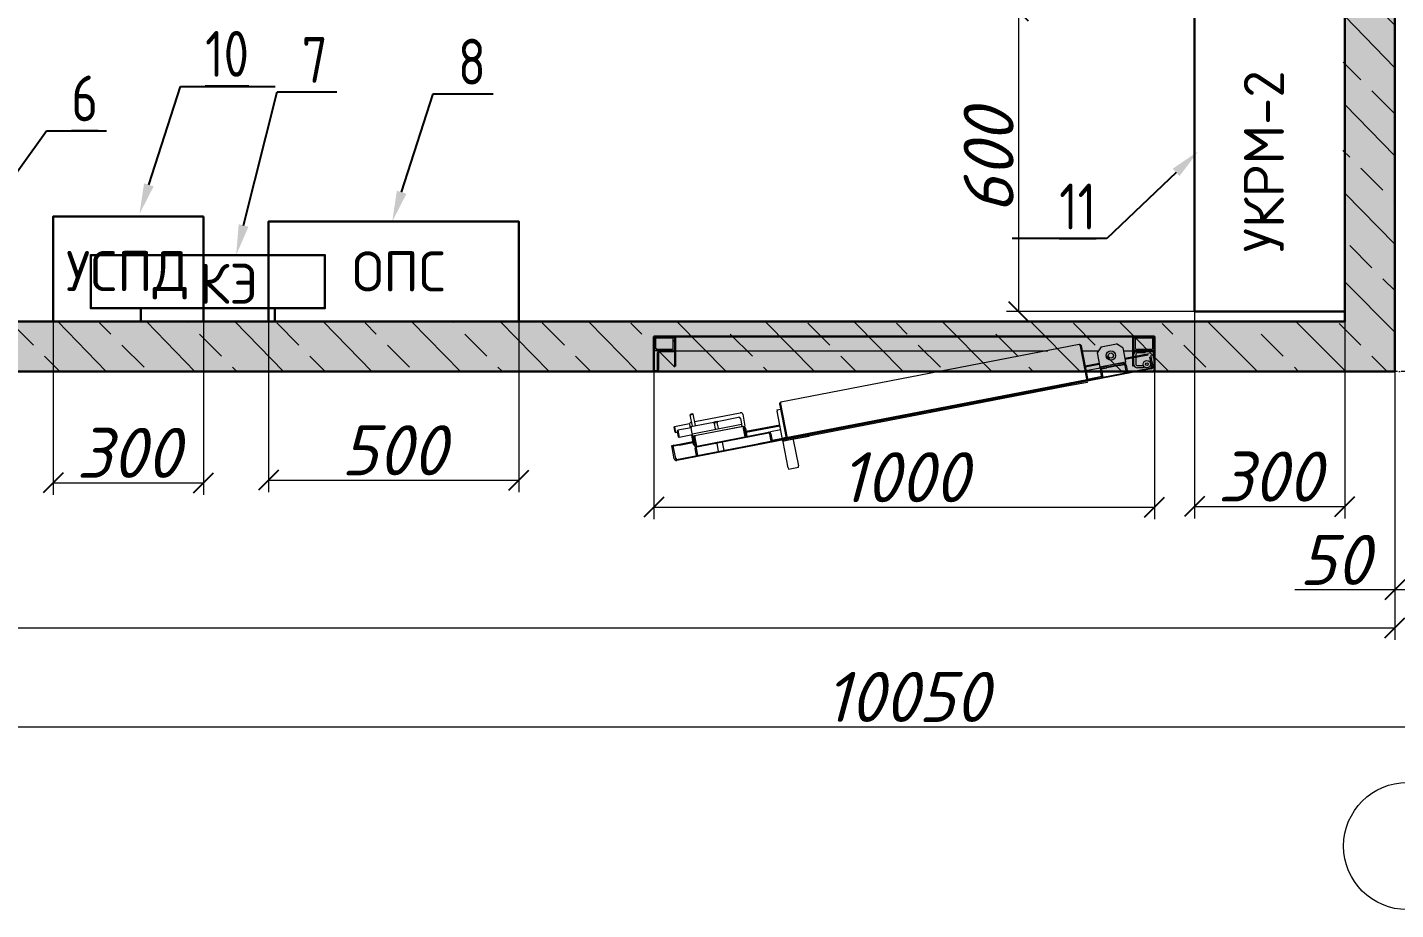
# Model space of a CAD drawing. Header units: millimetres. Extents: x 18305 to 53696, y 2146 to 15344.
# Drawn here: x 31111 to 33845, y 8525 to 10288 of the extents above; entities that cross this region are included whole.
import ezdxf
from ezdxf import colors
from ezdxf.entities.mleader import LeaderData, LeaderLine
from ezdxf.math import Vec2, Vec3

# ---------------------------------------------------------------- set-up
doc = ezdxf.new("R2010")
doc.units = ezdxf.units.MM
for name, pattern in [('DASHDOT2', [0.5, 0.25, -0.125, 0, -0.125]), ('K5LT_THIN', [0]), ('Сплошная', [0])]:
    doc.linetypes.add(name, pattern=pattern)
doc.layers.add('R', color=1, linetype='Continuous', true_color=0xff0000)
doc.layers.add('WELDING', color=7, linetype='Continuous', true_color=0xffffff)
doc.layers.add('НОЛЬ', color=7, linetype='Continuous')
doc.styles.get("Standard").update_dxf_attribs({"font": 'cs_gost2304a.shx'})
doc.styles.add('ГОСТ-100', font='isocpeur.ttf', dxfattribs={"height": 100})
doc.styles.add('ГОСТ-80', font='isocpeur.ttf', dxfattribs={"height": 80})
doc.styles.add('ИСО курсив', font='isocpeui.ttf')
doc.dimstyles.new('ГОСТ-80', dxfattribs={"dimtxt": 80, "dimasz": 40, "dimexe": 24, "dimexo": 1, "dimgap": 10, "dimtad": 1, "dimdec": 0, "dimtxsty": 'ГОСТ-80', "dimblk": 'OBLIQUE', "dimcen": 2.5, "dimclrd": 251, "dimclre": 251, "dimclrt": 251, "dimadec": 0, "dimazin": 0, "dimtfac": 1, "dimtdec": 0, "dimtmove": 0, "dimatfit": 3, "dimfxl": 250, "dimlwd": 9, "dimlwe": 9, "dimarcsym": 2})

# ---------------------------------------------------------------- blocks, each defined once
blk = doc.blocks.new('*U887')
at = {"lineweight": 18}
h = blk.add_hatch(dxfattribs=at)
h.set_pattern_fill('ANSI33', scale=500)
h.set_pattern_definition([(45, (-270421877.2363863, -182955272.1720382), (-88.38834764831844, 88.38834764831844), []), (45, (-270421788.8480388, -182955272.1720382), (-88.38834764831844, 88.38834764831844), [62.5, -31.25])])
h.paths.add_polyline_path([(0, 6000), (0, 0), (2500, 0), (2500, 6000)])
h.paths.add_polyline_path([(2400, 5900), (2400, 100), (100, 100), (100, 5900)], flags=16)
h = blk.add_hatch(dxfattribs=at)
h.set_pattern_fill('AR-CONC', scale=30)
h.set_pattern_definition([(49.99999999999999, (-270421877.2363863, -182955272.1720382), (215.178054780226, -18.82564049477853), [22.5, -247.5]), (355, (-270421877.2363863, -182955272.1720382), (-41.6254000839, 225.6576401100035), [18, -198]), (100.45144446, (-270421859.304882, -182955273.7408414), (173.5526540181336, 206.8319972905888), [19.12205759999996, -210.3426335999997]), (46.18420000000001, (-270421877.2363863, -182955212.1720382), (320.1723992014717, -49.65578423792296), [33.75, -371.25]), (96.63563549, (-270421850.5553628, -182955216.3100303), (280.3985837022685, 292.2355802323651), [28.6831026, -315.5141279999999]), (351.1841639899999, (-270421877.2363863, -182955212.1720382), (280.3985835164319, 292.2355800809971), [27, -297.0000003]), (21, (-270421847.2363863, -182955227.1720382), (179.0721156355385, -120.7856671996016), [22.5, -247.5]), (326.0000000000001, (-270421847.2363863, -182955227.1720382), (72.99459957647451, 217.5450135140559), [18, -198]), (71.45144474, (-270421832.3137101, -182955237.2375104), (252.0667130189913, 96.75934584190615), [19.122057, -210.3426336]), (37.50000000000001, (-270421877.2363863, -182955272.1720382), (3.647956595187201, 99.86815614939344), [0, -195.6, 0, -201, 0, -198.75]), (7.499999999999999, (-270421877.2363863, -182955272.1720382), (78.92086123264458, 118.3235135647081), [0, -114.6, 0, -191.1, 0, -75.75]), (327.5, (-270421944.1363863, -182955272.1720382), (160.1467308517227, -6.766461520313927), [0, -75, 0, -234, 0, -310.5]), (317.5, (-270421974.1363863, -182955272.1720382), (174.9558508027159, 30.03149469969532), [0, -97.5, 0, -155.4, 0, -220.5])])
h.paths.add_polyline_path([(1.13686837721616e-13, 6000), (0, 9.094947017729282e-13), (2500, -9.094947017729282e-13), (2500, 6000)])
h.paths.add_polyline_path([(2400, 5900), (2400, 100), (100, 100), (100, 5900)], flags=16)
at = {"color": 7, "lineweight": 30}
for points in [[(0, 6000), (2500, 6000), (2500, 0), (0, 0)], [(100, 5900), (2400, 5900), (2400, 100), (100, 100)]]:
    blk.add_lwpolyline(points, close=True, dxfattribs=at)
blk = doc.blocks.new('дверь_1000')
at = {"lineweight": 30, "true_color": 0xffffff}
h = blk.add_hatch(color=7, dxfattribs=at)
h.dxf.hatch_style = 1
h.paths.add_polyline_path([(1000.000000119209, 0), (0, 0), (0, 70.00000065565109), (1000.000000119209, 70.00000065565109)])
at = {"color": 7, "lineweight": 30}
blk.add_lwpolyline([(1000.000000119209, 0), (0, 0), (0, 70.00000065565109), (1000.000000119209, 70.00000065565109)], close=True, dxfattribs=at)
at = {"layer": 'R', "color": 7, "linetype": 'K5LT_THIN', "lineweight": 18}
for p, q in [((6.566543459892273, 64.87331026792526), (954.4053789377213, 247.7587434351444)), ((958.3431656956673, 246.3967792093754), (6.961242318153381, 62.82770752906799)), ((731.4365770816803, 265.207085609436), (710.980549633503, 261.2600966393948)), ((710.980549633503, 261.2600966393948), (711.5001762509346, 258.5670322179794)), ((721.5749559998512, 206.3525535166264), (711.5001762509346, 258.5670322179794)), ((731.9562035799026, 262.514021217823), (731.4365770816803, 265.207085609436)), ((731.9562035799026, 262.514021217823), (742.0309833884239, 210.29954251647)), ((770.7850185036659, 193.2333697080612), (913.9772101044655, 220.8622924983501)), ((914.3719090223312, 218.8166897594929), (771.1797174215317, 191.1877669692039)), ((863.3485423922539, 211.0934948027134), (860.1909511089325, 227.4583166837692)), ((874.5993574261665, 213.2643387317657), (871.4417662620544, 229.6291606128216)), ((892.4181768894196, 233.6765575110912), (891.3045005202293, 235.5834335684776)), ((912.8652216792107, 237.6218132972717), (914.9108244776726, 238.0165121853352)), ((915.6281139850616, 223.3025941252708), (912.8652216792107, 237.6218132972717)), ((915.2726039290428, 236.1415204107761), (913.3657278418541, 235.0278440713882)), ((914.9710521697998, 218.9322943985462), (914.3719090223312, 218.8166897594929)), ((914.9108244776726, 238.0165121853352), (917.6737166643143, 223.6972930431366)), ((918.1286432743073, 202.5674724578857), (914.9710521697998, 218.9322943985462)), ((916.4175117611885, 219.2113886475563), (918.4631145000458, 219.6060875654221)), ((919.5751029253006, 202.8465667366982), (916.4175117611885, 219.2113886475563)), ((918.4631145000458, 219.6060875654221), (921.6207056641579, 203.2412656247616)), ((948.6803484559059, 216.949461132288), (959.9311634302139, 219.1203050911427)), ((954.800077855587, 245.7131406664848), (955.1947767138481, 243.6675379276276)), ((955.1947767138481, 243.6675379276276), (957.2403794527054, 244.062236815691)), ((961.5820673108101, 221.5606067180634), (957.2403794527054, 244.062236815691)), ((959.2859821915627, 244.4569357037544), (963.6276700496674, 221.9553056061268)), ((964.0223689079285, 219.9097028970718), (963.4742513298988, 219.8039436042309)), ((963.6251377463341, 220.3634971082211), (963.9236941933632, 220.4211035966873)), ((963.9236941933632, 220.4211035966873), (963.6276700496674, 221.9553056061268)), ((964.0223689079285, 219.9097028970718), (963.9236941933632, 220.4211035966873)), ((964.0223689079285, 219.9097028970718), (964.4170678257942, 217.8641001582146)), ((134.8837364315987, 87.51034328341484), (791.377569258213, 214.1807797253132)), ((763.8322460055351, 207.2745917737484), (135.1797605752945, 85.97614124417305)), ((174.9340703487396, 99.48157197237015), (742.2907966375351, 208.9530103206635)), ((731.0399816036224, 206.7821663916111), (690.1279268860817, 198.8881884813309)), ((690.1279268860817, 198.8881884813309), (690.5226258039474, 196.8425857424736)), ((690.1279268860817, 198.8881884813309), (690.5226258039474, 196.8425857424736)), ((720.517251253128, 200.5082866251469), (719.4035749435425, 202.4151627123356)), ((721.8347693681717, 205.0060213506222), (721.5749559998512, 206.3525535166264)), ((742.2907966375351, 208.9530103206635), (731.0399816036224, 206.7821663916111)), ((731.0399816036224, 206.7821663916111), (731.4346805214882, 204.7365636229515)), ((733.8026591539383, 203.0717051029205), (734.0986833572388, 201.5375030636787)), ((747.0973951816559, 134.5579681098461), (733.8749821782112, 203.0856598317623)), ((734.0986833572388, 201.5375030636787), (734.39470744133, 200.0033009946346)), ((734.269681096077, 201.0400570631027), (734.197358071804, 201.0261023640633)), ((747.0250722169876, 134.5440133810043), (734.39470744133, 200.0033009946346)), ((735.409184217453, 203.3816840052605), (748.6315972208977, 134.8539923131466)), ((763.8322460055351, 207.2745917737484), (735.7052083611488, 201.8474819362164)), ((743.4748933315277, 202.816202133894), (735.8038830757141, 201.3360812366009)), ((742.0309833884239, 210.29954251647), (742.2907966375351, 208.9530103206635)), ((742.2907966375351, 208.9530103206635), (742.6854955554008, 206.9074076116085)), ((743.3762186169624, 203.3276028037071), (743.4748933315277, 202.816202133894)), ((743.4748933315277, 202.816202133894), (743.7347066998482, 201.4696699380875)), ((743.7347066998482, 201.4696699380875), (753.8094864487648, 149.2551912367344)), ((763.5362218618393, 208.8087938129902), (765.5818245410919, 209.2034927010536)), ((766.2991141080856, 194.4895746707916), (763.5362218618393, 208.8087938129902)), ((765.5818245410919, 209.2034927010536), (768.3447168469429, 194.8842735290527)), ((766.2991141080856, 194.4895746707916), (767.0885118842125, 190.3983691930771)), ((777.6802590489388, 211.5378847420216), (776.5665827393532, 213.4447608590126)), ((817.2949660420418, 183.1116219162941), (814.1373749375343, 199.4764437973499)), ((819.340568780899, 183.5063208043575), (816.182977616787, 199.8711427152157)), ((817.629437148571, 200.1502369642258), (820.7870283126831, 183.7854150831699)), ((819.2082327604294, 191.9678260087967), (817.7617732286453, 191.6887317597866)), ((822.1755693554878, 179.8098142445087), (918.3188979625702, 198.3606624007225)), ((824.2211720347404, 180.2045131325722), (922.4101034998894, 199.1500601768494)), ((825.010569870472, 176.1133076250553), (923.1995012760162, 195.0588546693325)), ((876.8425937891006, 213.6971710026264), (871.4172345399857, 210.5285885035992)), ((917.9963073134422, 211.0289776921272), (916.5498477816582, 210.7498834431171)), ((918.391006231308, 208.98337495327), (916.9445466399193, 208.7042807042599)), ((921.2981150746346, 215.909580975771), (919.2525122761726, 215.5148820579052)), ((919.5751029253006, 202.8465667366982), (921.6207056641579, 203.2412656247616)), ((924.9490798711777, 196.98775562644), (921.2981150746346, 215.909580975771)), ((922.4101034998894, 199.1500601768494), (921.6207056641579, 203.2412656247616)), ((948.6803484559059, 216.949461132288), (922.0875128507614, 211.8183754682541)), ((922.4101034998894, 199.1500601768494), (923.1995012760162, 195.0588546693325)), ((949.075047314167, 214.9038583934307), (922.4822117686272, 209.7727727293968)), ((922.9034770727158, 196.5930567383766), (949.4963126778603, 201.7241424024105)), ((923.1995012760162, 195.0588546693325), (923.4955254197121, 193.524652659893)), ((923.4955254197121, 193.524652659893), (925.5676946043968, 182.7852382659912)), ((949.075047314167, 214.9038583934307), (948.6803484559059, 216.949461132288)), ((960.3258623480797, 217.0747023522854), (949.075047314167, 214.9038583934307)), ((952.2592049837112, 187.4049232304096), (949.4963126778603, 201.7241424024105)), ((950.7164634466171, 200.8986904919147), (949.4963126778603, 201.7241424024105)), ((950.7164634466171, 200.8986904919147), (953.0846568346024, 188.6250740587711)), ((956.6824886798859, 191.9714752733707), (952.591283261776, 191.1820774972439)), ((959.0506820678711, 179.6978588700294), (956.6824886798859, 191.9714752733707)), ((957.902639567852, 191.146023362875), (956.6824886798859, 191.9714752733707)), ((964.4170678257942, 217.8641001582146), (960.3258623480797, 217.0747023522854)), ((746.6324846148491, 186.4513802230358), (767.0885118842125, 190.3983691930771)), ((815.7161704301834, 191.2940328419209), (748.2112801074982, 178.2689692676067)), ((816.1108693480492, 189.2484301030636), (748.6059790253639, 176.2233665287495)), ((819.340568780899, 183.5063208043575), (817.2949660420418, 183.1116219162941)), ((822.1755693554878, 179.8098142445087), (818.0843638181686, 179.0204164385796)), ((822.6234011650085, 155.495984941721), (818.0843638181686, 179.0204164385796)), ((819.6029316782951, 189.9222232699394), (818.1564720869064, 189.643128991127)), ((825.010569870472, 176.1133076250553), (824.2211720347404, 180.2045131325722)), ((825.3065940737724, 174.5791055858135), (825.010569870472, 176.1133076250553)), ((827.3787632584572, 163.839691221714), (825.3065940737724, 174.5791055858135)), ((918.5333262681961, 169.7582781910896), (827.50400441885, 152.1941772699356)), ((873.9968731999397, 169.6520123183727), (831.0392156839371, 161.3633354902267)), ((871.0366314053535, 184.9940328299999), (871.3326556682587, 183.4598307609558)), ((871.3326556682587, 183.4598307609558), (873.4048248529434, 172.7204164266586)), ((873.9968731999397, 169.6520123183727), (873.4048248529434, 172.7204164266586)), ((873.503499507904, 172.2090157270432), (879.6403077840805, 173.3931124210358)), ((873.9968731999397, 169.6520123183727), (880.1336814165115, 170.836108982563)), ((877.4694638252258, 184.6439274847507), (877.17343968153, 186.1781295239925)), ((879.5416330099106, 173.9045131206512), (877.4694638252258, 184.6439274847507)), ((879.5416330099106, 173.9045131206512), (880.1336814165115, 170.836108982563)), ((926.1597430109978, 179.7168341577053), (880.1336814165115, 170.836108982563)), ((916.9545306563377, 177.9406891167164), (921.2962185144424, 155.4390590190887)), ((923.0913388729095, 179.124785810709), (927.4330267906189, 156.6231557130814)), ((925.6929358243942, 171.1397243440151), (924.6701344847679, 170.9423748850822)), ((926.1597430109978, 179.7168341577053), (925.5676946043968, 182.7852382659912)), ((925.6663693785667, 182.2738375961781), (952.2592049837112, 187.4049232304096)), ((928.9947434663773, 176.0203275978565), (927.711972117424, 182.6685364842415)), ((959.0506820678711, 179.6978588700294), (928.8413247466087, 173.8689656257629)), ((953.0846568346024, 188.6250740587711), (952.2592049837112, 187.4049232304096)), ((957.902639567852, 191.146023362875), (959.8761340379715, 180.9180096685886)), ((959.8761340379715, 180.9180096685886), (959.0506820678711, 179.6978588700294)), ((745.1239007115364, 144.7859818339348), (745.0515777468681, 144.772027105093)), ((754.3291130065918, 146.5621268451214), (746.6581028103828, 145.0820059478283)), ((754.3291130065918, 146.5621268451214), (753.8094864487648, 149.2551912367344)), ((927.4330267906189, 156.6231557130814), (921.2962185144424, 155.4390590190887)), ((922.5163694024086, 154.613607108593), (921.2962185144424, 155.4390590190887)), ((922.5163694024086, 154.613607108593), (926.6075747609138, 155.4030049145222)), ((926.6075747609138, 155.4030049145222), (927.4330267906189, 156.6231557130814)), ((150.2323998808861, 16.21027168631554), (746.1552414894104, 131.1935398280621)), ((746.0829184651375, 131.1795851290226), (746.1552414894104, 131.1935398280621)), ((746.1545832157135, 131.1969510614872), (746.1552414894104, 131.1935398280621)), ((105.4461978673935, 80.2390525341034), (133.5732355713844, 85.66616234183311)), ((146.4996244907379, 18.67267268896103), (133.277211368084, 87.20036441087723)), ((134.0220156311989, 91.58759406208992), (174.9340703487396, 99.48157197237015)), ((134.0220156311989, 91.58759406208992), (134.4167145490646, 89.54199132323265)), ((148.0338264107704, 18.96869686245918), (134.8114134669304, 87.49638855457306)), ((135.1797605752945, 85.97614124417305), (134.8837364315987, 87.51034328341484)), ((135.1797605752945, 85.97614124417305), (135.4757847189903, 84.44193920493126)), ((135.4757847189903, 84.44193920493126), (148.1061494350433, 18.98265159130096)), ((146.827662229538, 89.8149228990078), (145.7139858007431, 91.72179898619652)), ((175.3287692666054, 97.4359692633152), (174.9340703487396, 99.48157197237015)), ((174.9340703487396, 99.48157197237015), (175.3287692666054, 97.4359692633152)), ((7.01437520980835, 40.5594809949398), (3.264735758304596, 59.99270701408386)), ((5.310338497161865, 60.38740587234497), (7.35594117641449, 60.7821047604084)), ((5.310338497161865, 60.38740587234497), (9.059978008270264, 40.95417988300323)), ((7.35594117641449, 60.7821047604084), (6.961242318153381, 62.82770752906799)), ((21.875, 62.70833396911621), (33.33333331346512, 62.70833396911621)), ((21.875, 58.54166731238365), (21.875, 62.70833396911621)), ((21.875, 58.54166731238365), (33.33333331346512, 58.54166731238365)), ((32.08974438905716, 67.67625015974045), (30.97606807947159, 69.58312621712685)), ((35.20566546916962, 58.09729611873627), (34.66249418258667, 57.63117074966431)), ((41.66666668653488, 0), (41.66666668653488, 59.58333396911621)), ((41.66666668653488, 59.58333396911621), (43.22916668653488, 59.58333396911621)), ((43.22916668653488, 59.58333396911621), (43.22916668653488, 0)), ((54.01010531187057, 71.90578216314316), (56.05570805072784, 72.30048105120659)), ((56.77299755811691, 57.5865630209446), (54.01010531187057, 71.90578216314316)), ((56.05570805072784, 72.30048105120659), (58.81860029697418, 57.98126190900803)), ((109.2945120930672, 60.29442584514618), (58.15444368124008, 50.42695340514183)), ((59.200703561306, 55.94418030977249), (59.19178634881973, 57.72879546880722)), ((61.2589019536972, 56.33035805821419), (64.22879558801651, 56.90339878201485)), ((64.62349450588226, 54.85779610276222), (61.65360081195831, 54.2847552895546)), ((70.56262469291687, 58.12551063299179), (64.22879558801651, 56.90339878201485)), ((64.22879558801651, 56.90339878201485), (64.62349450588226, 54.85779610276222)), ((64.62349450588226, 54.85779610276222), (70.95732361078262, 56.07990795373917)), ((70.56262469291687, 58.12551063299179), (94.91283667087555, 62.82388228178024)), ((70.95732361078262, 56.07990795373917), (70.56262469291687, 58.12551063299179)), ((95.30753552913666, 60.77827951312065), (70.95732361078262, 56.07990795373917)), ((82.94037598371506, 58.39203700423241), (82.92978429794312, 60.51175320148468)), ((101.2466657757759, 64.04599410295486), (94.91283667087555, 62.82388228178024)), ((94.91283667087555, 62.82388228178024), (95.30753552913666, 60.77827951312065)), ((95.30753552913666, 60.77827951312065), (101.641364634037, 62.0003913640976)), ((101.2466657757759, 64.04599410295486), (104.2165594100952, 64.61903488636017)), ((101.641364634037, 62.0003913640976), (101.2466657757759, 64.04599410295486)), ((104.611258327961, 62.5734321475029), (101.641364634037, 62.0003913640976)), ((103.1045709848404, 81.37855568528175), (105.1501737236977, 81.77325457334518)), ((105.8674632906914, 67.05933651328087), (103.1045709848404, 81.37855568528175)), ((103.8717533946037, 77.40248575806618), (103.8511663079262, 81.52261117100716)), ((103.9464908838272, 62.44516530632973), (103.9358992576599, 64.564881503582)), ((104.611258327961, 62.5734321475029), (108.7024638652802, 63.36282995343208)), ((105.1501737236977, 81.77325457334518), (107.9130660295486, 67.4540354013443)), ((108.7024638652802, 63.36282995343208), (107.9130660295486, 67.4540354013443)), ((108.7024638652802, 63.36282995343208), (136.8295014500618, 68.78993973135948)), ((108.7024638652802, 63.36282995343208), (109.2945120930672, 60.29442584514618)), ((109.8865604996681, 57.22602170705795), (109.2945120930672, 60.29442584514618)), ((114.6229472756386, 32.67878887057304), (109.8865604996681, 57.22602170705795)), ((138.4082970619202, 60.60752880573273), (110.2812593579292, 55.18041899800301)), ((138.8029959797859, 58.56192609667778), (110.675958275795, 53.13481622934341)), ((138.3637035489082, 69.08596393465996), (138.4360265135765, 69.09991866350174)), ((140.0148220658302, 60.91750770807266), (139.942499101162, 60.90355297923088)), ((140.4095209240913, 58.87190496921539), (140.3371979594231, 58.85795024037361)), ((993.7462790608406, 70.00000065565109), (429.0079874396324, 70.00000065565109)), ((956.7708334326744, 59.58333396911621), (958.3333334326744, 59.58333396911621)), ((956.7708334326744, 0), (956.7708334326744, 59.58333396911621)), ((958.3333334326744, 59.58333396911621), (958.3333334326744, 0)), ((990.6250001192093, 32.50000065565109), (990.6250001192093, 65.83333396911621)), ((992.7083334326744, 65.83333396911621), (992.7083334326744, 32.50000065565109)), ((994.7916668057442, 70.00000065565109), (1000.000000119209, 70.00000065565109)), ((1000.000000119209, 67.91666731238365), (994.7916668057442, 67.91666731238365)), ((1000.000000119209, 0), (1000.000000119209, 67.91666731238365)), ((0, 32.50000065565109), (0, 44.82161459326744)), ((0, 44.82161459326744), (0, 0)), ((4.166666686534882, 28.33333396911621), (0, 28.33333396911621)), ((2.083333313465118, 43.60156190395355), (2.083333313465118, 32.50000065565109)), ((4.166666686534882, 30.41666731238365), (36.45833331346512, 30.41666731238365)), ((36.45833331346512, 28.33333396911621), (4.166666686534882, 28.33333396911621)), ((4.6875, 28.33333396911621), (36.97916668653488, 28.33333396911621)), ((9.059978008270264, 40.95417988300323), (7.01437520980835, 40.5594809949398)), ((7.606423616409302, 37.4910768866539), (7.01437520980835, 40.5594809949398)), ((59.53588980436325, 43.26734381914139), (10.77329224348068, 33.85860425233841)), ((59.1411908864975, 45.31294655799866), (12.81487590074539, 36.37428751587868)), ((18.75, 32.50000065565109), (18.75, 30.41666731238365)), ((18.75, 32.50000065565109), (33.33333331346512, 32.50000065565109)), ((21.36571323871613, 30.41666731238365), (22.56852632761002, 28.33333396911621)), ((36.45833331346512, 30.41666731238365), (36.45833331346512, 28.33333396911621)), ((41.66666668653488, 28.33333396911621), (36.97916668653488, 28.33333396911621)), ((37.5, 36.66666731238365), (37.5, 54.37500065565109)), ((62.41740596294403, 28.33333396911621), (43.22916668653488, 28.33333396911621)), ((57.56239539384842, 53.49535751342773), (61.65360081195831, 54.2847552895546)), ((57.56239539384842, 53.49535751342773), (58.15444368124008, 50.42695340514183)), ((58.74649202823639, 47.35854929685593), (58.15444368124008, 50.42695340514183)), ((63.48287880420685, 22.81131646037102), (58.74649202823639, 47.35854929685593)), ((106.3684281110764, 20.47728070616722), (114.6229472756386, 32.67878887057304)), ((144.6356005072594, 28.33333396911621), (111.6831761598587, 28.33333396911621)), ((956.7708334326744, 28.33333396911621), (213.0624955892563, 28.33333396911621)), ((958.3333334326744, 30.41666731238365), (988.5416668057442, 30.41666731238365)), ((958.3333334326744, 28.33333396911621), (958.3333334326744, 30.41666731238365)), ((988.5416668057442, 28.33333396911621), (958.3333334326744, 28.33333396911621)), ((963.0208334326744, 28.33333396911621), (995.3125001192093, 28.33333396911621)), ((981.7708334326744, 30.41666731238365), (979.6875001192093, 28.33333396911621)), ((992.7083334326744, 41.35416731238365), (990.6250001192093, 39.27083396911621)), ((0, 0), (0, 23.64583396911621)), ((0, 10.18023481965065), (3.125, 7.05523481965065)), ((4.6875, 0), (0, 0)), ((1000.000000119209, 0), (0, 0)), ((3.125, 23.64583396911621), (3.125, 0)), ((36.97916668653488, 25.20833396911621), (4.6875, 25.20833396911621)), ((4.6875, 3.125), (36.97916668653488, 3.125)), ((36.97916668653488, 0), (4.6875, 0)), ((7.055234789848328, 3.125), (10.18023478984833, 0)), ((41.66666668653488, 0), (36.97916668653488, 0)), ((38.54166668653488, 0), (38.54166668653488, 23.64583396911621)), ((41.66666668653488, 23.64583396911621), (41.66666668653488, 0)), ((43.22916668653488, 14.39506524801254), (41.66666668653488, 12.83256524801254)), ((43.22916668653488, 0), (41.66666668653488, 0)), ((63.48287880420685, 22.81131646037102), (75.68438696861267, 14.55679726600647)), ((106.3684281110764, 20.47728070616722), (75.68438696861267, 14.55679726600647)), ((150.1594187021255, 16.19972813129425), (150.1600769162178, 16.19631695747375)), ((150.1600769162178, 16.19631695747375), (150.2323998808861, 16.21027168631554)), ((956.7708334326744, 24.47816532850266), (958.3333334326744, 21.77183595299721)), ((958.3333334326744, 0), (956.7708334326744, 0)), ((958.3333334326744, 0), (958.3333334326744, 23.64583396911621)), ((961.4583334326744, 9.060344576835632), (958.3333334326744, 7.256125032901764)), ((963.0208334326744, 0), (958.3333334326744, 0)), ((961.4583334326744, 23.64583396911621), (961.4583334326744, 0)), ((995.3125001192093, 25.20833396911621), (963.0208334326744, 25.20833396911621)), ((963.0208334326744, 3.125), (995.3125001192093, 3.125)), ((995.3125001192093, 0), (963.0208334326744, 0)), ((1000.000000119209, 0), (995.3125001192093, 0)), ((996.8750001192093, 0), (996.8750001192093, 23.64583396911621)), ((1000.000000119209, 17.97905349731445), (996.8750001192093, 16.17483392357826)), ((1000.000000119209, 23.64583396911621), (1000.000000119209, 0))]:
    blk.add_line(p, q, dxfattribs=at)
for centre, radius in [((15.28692156076431, 55.41666731238365), 7.29166666757347), ((15.28692156076431, 55.41666731238365), 2.604166666990525), ((87.07941854000092, 37.97306632995605), 9.37500000116998), ((87.07941854000092, 37.97306632995605), 5.208333333976928)]:
    blk.add_circle(centre, radius, dxfattribs=at)
for centre, radius, start, end in [((955.1947767138481, 243.6675379276276), 4.166666667193816, 10.92100836215316, 100.9210066855307), ((913.5825112462044, 222.9078952074051), 2.083333333596908, 280.9210066855307, 10.92100836215316), ((913.5825112462044, 222.9078952074051), 4.166666667186375, 280.9210066855307, 10.92100836215316), ((955.1947767138481, 243.6675379276276), 2.083333333589466, 10.92100836215316, 100.9210066855307), ((959.5364645719528, 221.1659078001976), 2.083333333596908, 280.9210066855307, 10.92100836215316), ((959.5364645719528, 221.1659078001976), 4.166666667186375, 280.9210066855307, 10.92100836215316), ((734.4670305252075, 200.0172556936741), 3.125000000395362, 100.9210066855307, 102.2716060340357), ((734.4670305252075, 200.0172556936741), 1.562500000191609, 100.9210066855307, 103.6229590044809), ((770.3903196454048, 195.2789724469185), 4.166666667193816, 190.9210083621531, 280.9210066855307), ((770.3903196454048, 195.2789724469185), 2.083333333589466, 190.9210083621531, 280.9210066855307), ((924.9035380482674, 175.2309297919273), 4.166666667186375, 280.9210066855307, 10.92100836215316), ((826.7146066427231, 156.2853827476501), 4.166666667193816, 190.9210083621531, 280.9210066855307), ((830.4471673369408, 164.4317395687103), 3.12500000038792, 190.9210083621531, 280.9210066855307), ((745.5631931424141, 134.2619439661503), 1.562500000179252, 350.5798979399076, 10.92100836215316), ((135.4034617543221, 84.42798447608948), 3.125000000385031, 99.57040724478507, 100.9210066855307), ((135.4034617543221, 84.42798447608948), 1.562500000197226, 98.21905893207656, 100.9210066855307), ((7.35594117641449, 60.7821047604084), 4.166666667186375, 100.9210066855307, 190.9210083621531), ((7.35594117641449, 60.7821047604084), 2.083333333596908, 100.9210066855307, 190.9210083621531), ((33.33333331346512, 54.37500065565109), 8.333333334369666, 0, 90), ((33.33333331346512, 54.37500065565109), 4.166666667184833, 0, 90), ((60.86420303583145, 58.37596082687378), 4.166666667193816, 190.9210083621531, 280.9210066855307), ((60.86420303583145, 58.37596082687378), 2.083333333589466, 190.9210083621531, 280.9210066855307), ((103.8218605518341, 66.66463759541512), 2.083333333596908, 280.9210066855307, 10.92100836215316), ((103.8218605518341, 66.66463759541512), 4.166666667186375, 280.9210066855307, 10.92100836215316), ((994.7916668057442, 65.83333396911621), 4.166666667184833, 90, 180), ((994.7916668057442, 65.83333396911621), 2.083333333592416, 90, 180), ((-2.083333313465118, 43.60156190395355), 4.166666667184833, 0, 60.70863917295093), ((4.166666686534882, 32.50000065565109), 4.166666667184833, 180, 270), ((4.6875, 23.64583396911621), 4.687500000582937, 90, 180), ((4.166666686534882, 32.50000065565109), 2.083333333592416, 180, 270), ((33.33333331346512, 36.66666731238365), 4.166666667184833, 270, 0), ((33.33333331346512, 36.66666731238365), 8.33333333437551, 292.0243128237357, 0), ((36.97916668653488, 23.64583396911621), 4.687500000582937, 0, 90), ((963.0208334326744, 23.64583396911621), 4.687500000582937, 90, 180), ((988.5416668057442, 32.50000065565109), 2.083333333592416, 270, 0), ((988.5416668057442, 32.50000065565109), 4.166666667184833, 270, 0), ((995.3125001192093, 23.64583396911621), 4.687500000582937, 0, 90), ((4.6875, 4.6875), 4.687500000582937, 180, 270), ((4.6875, 23.64583396911621), 1.562500000194313, 90, 180), ((4.6875, 4.6875), 1.562500000194313, 180, 270), ((36.97916668653488, 23.64583396911621), 1.562500000194313, 0, 90), ((36.97916668653488, 4.6875), 4.687500000582937, 270, 0), ((36.97916668653488, 4.6875), 1.562500000194313, 270, 0), ((149.5680285096169, 19.26472103595734), 1.56250000021641, 190.9210083621531, 211.2621169706754), ((963.0208334326744, 4.6875), 4.687500000582937, 180, 270), ((963.0208334326744, 23.64583396911621), 1.562500000194313, 90, 180), ((963.0208334326744, 4.6875), 1.562500000194313, 180, 270), ((995.3125001192093, 23.64583396911621), 1.562500000194313, 0, 90), ((995.3125001192093, 4.6875), 4.687500000582937, 270, 0), ((995.3125001192093, 4.6875), 1.562500000194313, 270, 0)]:
    blk.add_arc(centre, radius, start, end, dxfattribs=at)
at = {"layer": 'WELDING', "color": 7, "linetype": 'K5LT_THIN', "lineweight": 18}
for points, knots in [([(918.3188979625702, 198.3606624007225), (918.444783449173, 198.3849519491196), (918.4321570396423, 199.1271059215069), (918.2862924337387, 200.9566704332829), (918.2076103687286, 201.7613331377506), (918.1286432743073, 202.5674724578857)], [0, 0, 0, 0, 0.6303274628375436, 0.6303274628375436, 1, 1, 1, 1]), ([(918.3181173801422, 200.5268546044827), (918.9413969516754, 200.7910978794098), (919.4333071708679, 201.3666046857834), (919.6251653432846, 202.2999498546124), (919.6268535852432, 202.5783587396145), (919.5751029253006, 202.8465667366982)], [0, 0, 0, 0, 0.7133314928967109, 0.7133314928967109, 1, 1, 1, 1]), ([(921.6207056641579, 203.2412656247616), (921.8812375068665, 201.8910095691681), (921.4199227690697, 200.4228799939156), (919.8556418418884, 198.9021327495575), (919.1107920408249, 198.5134582817554), (918.3188979625702, 198.3606624007225)], [0, 0, 0, 0, 0.6303274628375459, 0.6303274628375459, 1, 1, 1, 1]), ([(822.1755693554878, 179.8098142445087), (820.8253132104874, 179.5492824316025), (819.3571836352348, 180.0105971395969), (817.8364363908768, 181.5748780965805), (817.447761952877, 182.3197278380394), (817.2949660420418, 183.1116219162941)], [0, 0, 0, 0, 0.6303274628375436, 0.6303274628375436, 1, 1, 1, 1]), ([(821.3703650832176, 181.8207929432392), (820.6935173869133, 181.8341767787933), (820.0228033661842, 182.185355335474), (819.4974682927132, 182.980318069458), (819.3923195004463, 183.2381127774715), (819.340568780899, 183.5063208043575)], [0, 0, 0, 0, 0.7133314928967103, 0.7133314928967103, 1, 1, 1, 1]), ([(820.7870283126831, 183.7854150831699), (821.1734456419945, 182.4594485759735), (821.5558807849884, 181.1541204750538), (821.9823437333107, 180.0174871683121), (822.1017404198647, 179.7955689430237), (822.1755693554878, 179.8098142445087)], [0, 0, 0, 0, 0.6303274628375428, 0.6303274628375428, 1, 1, 1, 1]), ([(746.0829184651375, 131.1795851290226), (746.6001093387604, 131.2793770134449), (747.0000430941582, 131.9407155811787), (747.1636583209038, 133.384638607502), (747.1354841589928, 133.9717824459076), (747.0250722169876, 134.5440133810043)], [0, 0, 0, 0, 0.643827678881262, 0.643827678881262, 1, 1, 1, 1]), ([(748.6315972208977, 134.8539923131466), (748.8311811089516, 133.8196105957031), (748.4642478227615, 132.6937328577042), (747.2671157717705, 131.5783061683178), (746.7274724245071, 131.3039517402649), (746.1552414894104, 131.1935398280621)], [0, 0, 0, 0, 0.6438276788812451, 0.6438276788812451, 1, 1, 1, 1]), ([(150.1600769162178, 16.19631695747375), (149.1256952285767, 15.99673306941986), (147.9998174309731, 16.36366635560989), (146.884390771389, 17.56079834699631), (146.6100363731384, 18.10044175386429), (146.4996244907379, 18.67267268896103)], [0, 0, 0, 0, 0.6438276788812151, 0.6438276788812151, 1, 1, 1, 1]), ([(148.1061494350433, 18.98265159130096), (148.3057333230972, 17.9482698738575), (148.783605158329, 16.98539724946022), (149.6289622187614, 16.26406869292259), (149.9462844133377, 16.15506565570831), (150.2323998808861, 16.21027168631554)], [0, 0, 0, 0, 0.6438276788812483, 0.6438276788812483, 1, 1, 1, 1])]:
    blk.add_open_spline(points, degree=3, knots=knots, dxfattribs=at)
blk = doc.blocks.new('*U70')
at = {"color": 7}
blk.add_blockref('дверь_1000', (0, 0), dxfattribs=at)
blk = doc.blocks.new('_OBLIQUE')
at = {"color": 0, "linetype": 'ByBlock'}
blk.add_line((-0.5, -0.5), (0.5, 0.5), dxfattribs=at)
blk = doc.blocks.new('*D1937')
at = {"color": 251, "linetype": 'Сплошная', "lineweight": 9, "transparency": 16777216}
for p, q in [((32362.78248762092, 9599.031824859441), (32362.78248762092, 9304.885185974126)), ((33362.78248774013, 9599.031824859441), (33362.78248774013, 9304.885185974126))]:
    blk.add_line(p, q, dxfattribs=at)
at = {"color": 251, "linetype": 'Continuous', "lineweight": 9, "transparency": 16777216}
blk.add_line((32362.78248762092, 9328.885185974126), (33362.78248774013, 9328.885185974126), dxfattribs=at)
at = {"layer": 'Defpoints', "color": 0, "transparency": 16777216}
for p in [(32362.78248762092, 9600.031824859441), (33362.78248774013, 9600.031824859441), (33362.78248774013, 9328.885185974126)]:
    blk.add_point(p, dxfattribs=at)
at = {"color": 251, "lineweight": 9, "transparency": 16777216, "xscale": 40, "yscale": 40, "zscale": 40, "rotation": 180}
blk.add_blockref('_OBLIQUE', (32362.78248762092, 9328.885185974126), dxfattribs=at)
at = {"color": 251, "lineweight": 9, "transparency": 16777216, "xscale": 40, "yscale": 40, "zscale": 40}
blk.add_blockref('_OBLIQUE', (33362.78248774013, 9328.885185974126), dxfattribs=at)
at = {"color": 7, "lineweight": 40, "transparency": 16777216, "insert": (32862.78248768052, 9388.885185974126), "char_height": 100, "attachment_point": 5, "style": 'ИСО курсив'}
blk.add_mtext('1000', dxfattribs=at)
blk = doc.blocks.new('*D2002')
at = {"color": 251, "linetype": 'Сплошная', "lineweight": 9, "transparency": 16777216}
for p, q in [((27842.78248774013, 9599.031825515092), (27842.78248774013, 9063.774502863813)), ((33842.78248774013, 9599.031825515092), (33842.78248774013, 9063.774502863813))]:
    blk.add_line(p, q, dxfattribs=at)
at = {"color": 251, "linetype": 'Continuous', "lineweight": 9, "transparency": 16777216}
blk.add_line((27842.78248774013, 9087.774502863813), (33842.78248774013, 9087.774502863813), dxfattribs=at)
at = {"layer": 'Defpoints', "color": 0, "transparency": 16777216}
for p in [(27842.78248774013, 9600.031825515092), (33842.78248774013, 9600.031825515092), (33842.78248774013, 9087.774502863813)]:
    blk.add_point(p, dxfattribs=at)
at = {"color": 251, "lineweight": 9, "transparency": 16777216, "xscale": 40, "yscale": 40, "zscale": 40, "rotation": 180}
blk.add_blockref('_OBLIQUE', (27842.78248774013, 9087.774502863813), dxfattribs=at)
at = {"color": 251, "lineweight": 9, "transparency": 16777216, "xscale": 40, "yscale": 40, "zscale": 40}
blk.add_blockref('_OBLIQUE', (33842.78248774013, 9087.774502863813), dxfattribs=at)
at = {"color": 7, "lineweight": 40, "transparency": 16777216, "insert": (30842.78248774013, 9147.774502863813), "char_height": 100, "attachment_point": 5, "style": 'ИСО курсив'}
blk.add_mtext('6000', dxfattribs=at)
blk = doc.blocks.new('*D1934')
at = {"color": 251, "linetype": 'Сплошная', "lineweight": 9, "transparency": 16777216}
for p, q in [((33842.78248774013, 9599.031825515092), (33842.78248774013, 9139.690441864834)), ((33892.78248774013, 9599.031825515092), (33892.78248774013, 9139.690441864834))]:
    blk.add_line(p, q, dxfattribs=at)
at = {"color": 251, "linetype": 'Continuous', "lineweight": 9, "transparency": 16777216}
for p, q in [((33842.78248774013, 9163.690441864834), (33642.85824531589, 9163.690441864834)), ((33892.78248774013, 9163.690441864834), (33842.78248774013, 9163.690441864834))]:
    blk.add_line(p, q, dxfattribs=at)
at = {"layer": 'Defpoints', "color": 0, "transparency": 16777216}
for p in [(33842.78248774013, 9600.031825515092), (33892.78248774013, 9600.031825515092), (33842.78248774013, 9163.690441864834)]:
    blk.add_point(p, dxfattribs=at)
at = {"color": 251, "lineweight": 9, "transparency": 16777216, "xscale": 40, "yscale": 40, "zscale": 40, "rotation": 180}
blk.add_blockref('_OBLIQUE', (33842.78248774013, 9163.690441864834), dxfattribs=at)
at = {"color": 251, "lineweight": 9, "transparency": 16777216, "xscale": 40, "yscale": 40, "zscale": 40}
blk.add_blockref('_OBLIQUE', (33892.78248774013, 9163.690441864834), dxfattribs=at)
at = {"color": 7, "lineweight": 40, "transparency": 16777216, "insert": (33722.82036652801, 9223.690441864834), "char_height": 100, "attachment_point": 5, "style": 'ИСО курсив'}
blk.add_mtext('50', dxfattribs=at)
blk = doc.blocks.new('*D1953')
at = {"color": 251, "linetype": 'Сплошная', "lineweight": 9, "transparency": 16777216}
for p, q in [((33441.78248774014, 10320.0318255151), (33067.41188443286, 10320.0318255151)), ((33441.78248774014, 9720.031825515096), (33067.41188443286, 9720.031825515096))]:
    blk.add_line(p, q, dxfattribs=at)
at = {"color": 251, "linetype": 'Continuous', "lineweight": 9, "transparency": 16777216}
blk.add_line((33091.41188443286, 10320.0318255151), (33091.41188443286, 9720.031825515096), dxfattribs=at)
at = {"layer": 'Defpoints', "color": 0, "transparency": 16777216}
for p in [(33442.78248774014, 10320.0318255151), (33091.41188443286, 9720.031825515096), (33442.78248774014, 9720.031825515096)]:
    blk.add_point(p, dxfattribs=at)
at = {"color": 251, "lineweight": 9, "transparency": 16777216, "xscale": 40, "yscale": 40, "zscale": 40}
for p, rotation in [((33091.41188443286, 10320.0318255151), 90), ((33091.41188443286, 9720.031825515096), 270)]:
    blk.add_blockref('_OBLIQUE', p, dxfattribs=dict(at, rotation=rotation))
at = {"color": 7, "lineweight": 40, "transparency": 16777216, "insert": (33031.41188443286, 10020.03182551509), "char_height": 100, "attachment_point": 5, "rotation": 90, "style": 'ИСО курсив'}
blk.add_mtext('600', dxfattribs=at)
blk = doc.blocks.new('*D1954')
at = {"color": 251, "linetype": 'Сплошная', "lineweight": 9, "transparency": 16777216}
for p, q in [((33442.78248774013, 9719.031825515092), (33442.78248774013, 9306.091894030687)), ((33742.78248774013, 9719.031825515092), (33742.78248774013, 9306.091894030687))]:
    blk.add_line(p, q, dxfattribs=at)
at = {"color": 251, "linetype": 'Continuous', "lineweight": 9, "transparency": 16777216}
blk.add_line((33442.78248774013, 9330.091894030687), (33742.78248774013, 9330.091894030687), dxfattribs=at)
at = {"layer": 'Defpoints', "color": 0, "transparency": 16777216}
for p in [(33442.78248774013, 9720.031825515092), (33742.78248774013, 9720.031825515092), (33742.78248774013, 9330.091894030687)]:
    blk.add_point(p, dxfattribs=at)
at = {"color": 251, "lineweight": 9, "transparency": 16777216, "xscale": 40, "yscale": 40, "zscale": 40, "rotation": 180}
blk.add_blockref('_OBLIQUE', (33442.78248774013, 9330.091894030687), dxfattribs=at)
at = {"color": 251, "lineweight": 9, "transparency": 16777216, "xscale": 40, "yscale": 40, "zscale": 40}
blk.add_blockref('_OBLIQUE', (33742.78248774013, 9330.091894030687), dxfattribs=at)
at = {"color": 7, "lineweight": 40, "transparency": 16777216, "insert": (33592.78248774013, 9390.091894030687), "char_height": 100, "attachment_point": 5, "style": 'ИСО курсив'}
blk.add_mtext('300', dxfattribs=at)
blk = doc.blocks.new('*D1960')
at = {"color": 251, "linetype": 'Сплошная', "lineweight": 9, "transparency": 16777216}
for p, q in [((31162.78248774014, 9699.031825515092), (31162.78248774014, 9353.550026034354)), ((31462.78248774013, 9699.031825515092), (31462.78248774013, 9353.550026034354))]:
    blk.add_line(p, q, dxfattribs=at)
at = {"color": 251, "linetype": 'Continuous', "lineweight": 9, "transparency": 16777216}
blk.add_line((31162.78248774014, 9377.550026034354), (31462.78248774013, 9377.550026034354), dxfattribs=at)
at = {"layer": 'Defpoints', "color": 0, "transparency": 16777216}
for p in [(31162.78248774014, 9700.031825515092), (31462.78248774013, 9700.031825515092), (31462.78248774013, 9377.550026034354)]:
    blk.add_point(p, dxfattribs=at)
at = {"color": 251, "lineweight": 9, "transparency": 16777216, "xscale": 40, "yscale": 40, "zscale": 40, "rotation": 180}
blk.add_blockref('_OBLIQUE', (31162.78248774014, 9377.550026034354), dxfattribs=at)
at = {"color": 251, "lineweight": 9, "transparency": 16777216, "xscale": 40, "yscale": 40, "zscale": 40}
blk.add_blockref('_OBLIQUE', (31462.78248774013, 9377.550026034354), dxfattribs=at)
at = {"color": 7, "lineweight": 40, "transparency": 16777216, "insert": (31312.78248774013, 9437.550026034354), "char_height": 100, "attachment_point": 5, "style": 'ИСО курсив'}
blk.add_mtext('300', dxfattribs=at)
blk = doc.blocks.new('*D1961')
at = {"color": 251, "linetype": 'Сплошная', "lineweight": 9, "transparency": 16777216}
for p, q in [((31592.78248774013, 9699.031825515092), (31592.78248774013, 9358.707698203041)), ((32092.78248774013, 9699.031825515092), (32092.78248774013, 9358.707698203041))]:
    blk.add_line(p, q, dxfattribs=at)
at = {"color": 251, "linetype": 'Continuous', "lineweight": 9, "transparency": 16777216}
blk.add_line((31592.78248774013, 9382.707698203041), (32092.78248774013, 9382.707698203041), dxfattribs=at)
at = {"layer": 'Defpoints', "color": 0, "transparency": 16777216}
for p in [(31592.78248774013, 9700.031825515092), (32092.78248774013, 9700.031825515092), (32092.78248774013, 9382.707698203041)]:
    blk.add_point(p, dxfattribs=at)
at = {"color": 251, "lineweight": 9, "transparency": 16777216, "xscale": 40, "yscale": 40, "zscale": 40, "rotation": 180}
blk.add_blockref('_OBLIQUE', (31592.78248774013, 9382.707698203041), dxfattribs=at)
at = {"color": 251, "lineweight": 9, "transparency": 16777216, "xscale": 40, "yscale": 40, "zscale": 40}
blk.add_blockref('_OBLIQUE', (32092.78248774013, 9382.707698203041), dxfattribs=at)
at = {"color": 7, "lineweight": 40, "transparency": 16777216, "insert": (31842.78248774013, 9442.707698203041), "char_height": 100, "attachment_point": 5, "style": 'ИСО курсив'}
blk.add_mtext('500', dxfattribs=at)
blk = doc.blocks.new('*D1973')
at = {"color": 251, "linetype": 'Сплошная', "lineweight": 9, "transparency": 16777216}
for p, q in [((27842.78248774018, 9599.031825515092), (27842.78248774018, 8865.858621880237)), ((37892.78248774016, 9599.031825514336), (37892.78248774016, 8865.858621880237))]:
    blk.add_line(p, q, dxfattribs=at)
at = {"color": 251, "linetype": 'Continuous', "lineweight": 9, "transparency": 16777216}
blk.add_line((27842.78248774018, 8889.858621880237), (37892.78248774016, 8889.858621880237), dxfattribs=at)
at = {"layer": 'Defpoints', "color": 0, "transparency": 16777216}
for p in [(27842.78248774018, 9600.031825515092), (37892.78248774016, 9600.031825514336), (37892.78248774016, 8889.858621880237)]:
    blk.add_point(p, dxfattribs=at)
at = {"color": 251, "lineweight": 9, "transparency": 16777216, "xscale": 40, "yscale": 40, "zscale": 40, "rotation": 180}
blk.add_blockref('_OBLIQUE', (27842.78248774018, 8889.858621880237), dxfattribs=at)
at = {"color": 251, "lineweight": 9, "transparency": 16777216, "xscale": 40, "yscale": 40, "zscale": 40}
blk.add_blockref('_OBLIQUE', (37892.78248774016, 8889.858621880237), dxfattribs=at)
at = {"color": 7, "lineweight": 40, "transparency": 16777216, "insert": (32867.78248774017, 8949.858621880237), "char_height": 100, "attachment_point": 5, "style": 'ИСО курсив'}
blk.add_mtext('10050', dxfattribs=at)

msp = doc.modelspace()

# ---------------------------------------------------------------- linework, layer by layer
at = {"color": 5, "lineweight": 30}
msp.add_lwpolyline([(33442.78248774013, 10320.03182551509), (33742.78248774013, 10320.03182551509), (33742.78248774013, 9720.031825515092), (33442.78248774013, 9720.031825515092), (33442.78248774013, 10320.03182551509)], dxfattribs=at)
for points in [[(31462.78248774013, 9910.031825515092), (31462.78248774013, 9700.031825515092), (31162.78248774014, 9700.031825515092), (31162.78248774014, 9910.031825515092)], [(32092.78248774013, 9700.031825515092), (31592.78248774013, 9700.031825515092), (31592.78248774013, 9900.031825515092), (32092.78248774013, 9900.031825515092)]]:
    msp.add_lwpolyline(points, close=True, dxfattribs=at)
at = {"color": 194, "lineweight": 30}
msp.add_lwpolyline([(31655.57222759588, 9726.438763927086), (31237.57222759588, 9726.438763927086), (31237.57222759588, 9832.645078024361), (31655.57222759588, 9832.645078024361), (31705.57222759588, 9832.645078024361), (31705.57222759588, 9726.438763927086)], close=True, dxfattribs=at)
for points in [[(31237.57222759588, 9700.031825515092), (31337.57222759588, 9700.031825515092), (31337.57222759588, 9726.438763927086)], [(31705.57222759588, 9700.031825515092), (31605.57222759588, 9700.031825515092), (31605.57222759588, 9726.438763927086)]]:
    msp.add_lwpolyline(points, dxfattribs=at)
at = {"layer": 'НОЛЬ', "color": 44, "linetype": 'DASHDOT2', "lineweight": 20, "ltscale": 30}
msp.add_line((38453.78987930003, 9600.031825515092), (27205.2966047712, 9600.031825515092), dxfattribs=at)
at = {"layer": 'НОЛЬ', "color": 44, "linetype": 'Continuous', "lineweight": 20, "ltscale": 30}
msp.add_circle((33867.78248774009, 8651.900275369291), 127.0707593490556, dxfattribs=at)

# ---------------------------------------------------------------- block references
at = {"color": 7}
for name, p, rotation in [('*U887', (33842.78248774013, 9600.031825515092), 90), ('*U70', (33362.78248774001, 9670.031825515092), 180)]:
    msp.add_blockref(name, p, dxfattribs=dict(at, rotation=rotation))

# ---------------------------------------------------------------- texts
at = {"color": 5, "lineweight": 30, "insert": (33581.4386438475, 10020.03182551509), "char_height": 80, "attachment_point": 5, "rotation": 89.99999999999999, "style": 'ГОСТ-100'}
msp.add_mtext_dynamic_manual_height_columns('\\pxqc;УКРМ-2', width=1812.984121850619, gutter_width=500, heights=[0], dxfattribs=at)
at = {"color": 5, "lineweight": 30, "char_height": 80, "attachment_point": 5, "style": 'ГОСТ-100'}
for s, insert in [('\\pxqc;УСПД', (31310.87756293489, 9792.468439108488)), ('\\pxqc;ОПС', (31853.32553795456, 9800.031825514947))]:
    msp.add_mtext_dynamic_manual_height_columns(s, width=1812.984121850619, gutter_width=500, heights=[0], dxfattribs=dict(at, insert=insert))
at = {"color": 194, "lineweight": 30, "insert": (31512.92150223783, 9775.472400854953), "char_height": 80, "attachment_point": 5, "style": 'ГОСТ-100'}
msp.add_mtext_dynamic_manual_height_columns('\\pxqc;КЭ', width=1812.984121850619, gutter_width=500, heights=[0], dxfattribs=at)

# ---------------------------------------------------------------- dimensions: what is measured, and where the dimension line sits
at = {"color": 7, "lineweight": 40}
dim = msp.add_linear_dim(base=(33091.41188443286, 9720.031825515096), p1=(33442.78248774013, 10320.03182551509), p2=(33442.78248774013, 9720.031825515092), angle=90, dimstyle='ГОСТ-80', override={"dimtxt": 100, "dimtxsty": 'ИСО курсив', "dimclrt": 7}, dxfattribs=at)
dim.commit()
dim.dimension.update_dxf_attribs({"geometry": '*D1953', "text_midpoint": (33031.41188443286, 10020.03182551509)})
for base, p1, p2, picture, middle in [((33742.78248774013, 9330.091894030687), (33442.78248774013, 9720.031825515092), (33742.78248774013, 9720.031825515092), '*D1954', (33592.78248774013, 9390.091894030687)), ((31462.78248774013, 9377.550026034354), (31162.78248774014, 9700.031825515092), (31462.78248774013, 9700.031825515092), '*D1960', (31312.78248774013, 9437.550026034354)), ((32092.78248774013, 9382.707698203041), (31592.78248774013, 9700.031825515092), (32092.78248774013, 9700.031825515092), '*D1961', (31842.78248774013, 9442.707698203041)), ((33842.78248774013, 9087.774502863813), (27842.78248774013, 9600.031825515092), (33842.78248774013, 9600.031825515092), '*D2002', (30842.78248774013, 9147.774502863813)), ((37892.78248774016, 8889.858621880237), (27842.78248774018, 9600.031825515092), (37892.78248774016, 9600.031825514336), '*D1973', (32867.78248774017, 8949.858621880237)), ((33362.78248774013, 9328.885185974126), (32362.78248762092, 9600.031824859441), (33362.78248774013, 9600.031824859441), '*D1937', (32862.78248768052, 9388.885185974126)), ((33842.78248774013, 9163.690441864834), (33892.78248774013, 9600.031825515092), (33842.78248774013, 9600.031825515092), '*D1934', (33722.82036652801, 9223.690441864834))]:
    dim = msp.add_linear_dim(base=base, p1=p1, p2=p2, dimstyle='ГОСТ-80', override={"dimtxt": 100, "dimtxsty": 'ИСО курсив', "dimclrt": 7}, dxfattribs=at)
    dim.commit()
    dim.dimension.update_dxf_attribs({"geometry": picture, "text_midpoint": middle})

# ---------------------------------------------------------------- leaders
ml = msp.add_multileader_mtext('Standard')
ml.set_content('{\\L10}', color=256)
ml.set_leader_properties()
ml.build(insert=Vec2(0, 0))
ml.multileader.update_dxf_attribs({"text_left_attachment_type": 5, "text_right_attachment_type": 8, "dogleg_length": 18.87419276917274, "arrow_head_size": 61.05591781089758})
ctx = ml.context
ctx.base_point, ctx.char_height, ctx.arrow_head_size, ctx.landing_gap_size, ctx.plane_origin = Vec3(31435.72107386732, 10169.81919363479), 91.58387671634637, 61.05591781089758, 30.52795890544879, Vec3(32128.48155813848, 10086.54889312451)
ctx.left_attachment, ctx.right_attachment = 5, 8
notes = []
notes.append((ctx, [(1, (1, 1, 0), (31416.84688109814, 10169.81919363479), (1, 0), 18.87419276917274, [(0, [(31335.04065279074, 9914.879677234858)], 0, [])])]))
ctx.mtext.insert, ctx.mtext.flow_direction = Vec3(31466.24903277276, 10280.51348765066), 5
ml = msp.add_multileader_mtext('Standard')
ml.set_content('{\\L7}', color=256)
ml.set_leader_properties()
ml.build(insert=Vec2(0, 0))
ml.multileader.update_dxf_attribs({"text_left_attachment_type": 5, "text_right_attachment_type": 8, "dogleg_length": 18.87419276917274, "arrow_head_size": 61.05591781089758})
ctx = ml.context
ctx.base_point, ctx.char_height, ctx.arrow_head_size, ctx.landing_gap_size, ctx.plane_origin = Vec3(31628.82105984216, 10158.68330484495), 91.58387671634637, 61.05591781089758, 30.52795890544879, Vec3(32321.58154411332, 10075.41300433467)
ctx.left_attachment, ctx.right_attachment = 5, 8
notes.append((ctx, [(1, (1, 1, 0), (31609.94686707298, 10158.68330484495), (1, 0), 18.87419276917274, [(0, [(31528.14063876557, 9832.645078024361)], 0, [])])]))
ctx.mtext.insert, ctx.mtext.flow_direction = Vec3(31659.3490187476, 10268.58395690456), 5
ml = msp.add_multileader_mtext('Standard')
ml.set_content('{\\L8}', color=256)
ml.set_leader_properties()
ml.build(insert=Vec2(0, 0))
ml.multileader.update_dxf_attribs({"text_left_attachment_type": 5, "text_right_attachment_type": 8, "dogleg_length": 18.87419276917274, "arrow_head_size": 61.05591781089758})
ctx = ml.context
ctx.base_point, ctx.char_height, ctx.arrow_head_size, ctx.landing_gap_size, ctx.plane_origin = Vec3(31940.7501393189, 10154.97134191502), 91.58387671634637, 61.05591781089758, 30.52795890544879, Vec3(32633.51062359006, 10071.70104140474)
ctx.left_attachment, ctx.right_attachment = 5, 8
notes.append((ctx, [(1, (1, 1, 0), (31921.87594654973, 10154.97134191502), (1, 0), 18.87419276917274, [(0, [(31840.06971824232, 9900.031825515092)], 0, [])])]))
ctx.mtext.insert, ctx.mtext.flow_direction = Vec3(31971.27809822434, 10264.87199397464), 5
ml = msp.add_multileader_mtext('Standard')
ml.set_content('{\\L6}', color=256)
ml.set_leader_properties()
ml.build(insert=Vec2(0, 0))
ml.multileader.update_dxf_attribs({"text_left_attachment_type": 5, "text_right_attachment_type": 8, "dogleg_length": 18.87419276917274, "arrow_head_size": 61.05591781089758})
ctx = ml.context
ctx.base_point, ctx.char_height, ctx.arrow_head_size, ctx.landing_gap_size, ctx.plane_origin = Vec3(31168.35260344998, 10081.0909001184), 91.58387671634637, 61.05591781089758, 30.52795890544879, Vec3(31861.11308772114, 9997.820599608123)
ctx.left_attachment, ctx.right_attachment = 5, 8
notes.append((ctx, [(1, (1, 1, 0), (31149.4784106808, 10081.0909001184), (1, 0), 18.87419276917274, [(0, [(30966.52220462247, 9826.151383718476)], 0, [])])]))
ctx.mtext.insert, ctx.mtext.flow_direction = Vec3(31198.88056235543, 10191.6354208276), 5
at = {"lineweight": 15}
ml = msp.add_multileader_mtext('Standard', dxfattribs=at)
ml.set_content('\\L{\\L11}', color=256)
ml.set_leader_properties()
ml.build(insert=Vec2(0, 0))
ml.multileader.update_dxf_attribs({"text_left_attachment_type": 5, "text_right_attachment_type": 8, "dogleg_length": 18.87419276917274, "arrow_head_size": 61.05591781089758})
ctx = ml.context
ctx.base_point, ctx.char_height, ctx.arrow_head_size, ctx.landing_gap_size, ctx.plane_origin = Vec3(33141.88242861119, 9865.690183225583), 91.58387671634637, 61.05591781089758, 30.52795890544879, Vec3(33833.88958656235, 9781.054881178192)
ctx.left_attachment, ctx.right_attachment = 5, 8
notes.append((ctx, [(0, (1, 1, 0), (33267.60447754944, 9865.690183225583), (-1, 0), 18.87419276917274, [(0, [(33450.06971824232, 10040.03182551509)], 0, [])])]))
ctx.mtext.insert, ctx.mtext.flow_direction = Vec3(33172.41038751665, 9975.590835285198), 5
for ctx, leaders in notes:
    for number, flags, end, landing, length, lines in leaders:
        leader = LeaderData()
        leader.index, (leader.has_last_leader_line, leader.has_dogleg_vector, leader.attachment_direction) = number, flags
        leader.last_leader_point, leader.dogleg_vector, leader.dogleg_length = Vec3(end), Vec3(landing), length
        for number, points, colour, breaks in lines:
            line = LeaderLine()
            line.index, line.vertices, line.color, line.breaks = number, Vec3.list(points), colors.encode_raw_color(colour), breaks
            leader.lines.append(line)
        ctx.leaders.append(leader)

doc.saveas('drawing.dxf')
